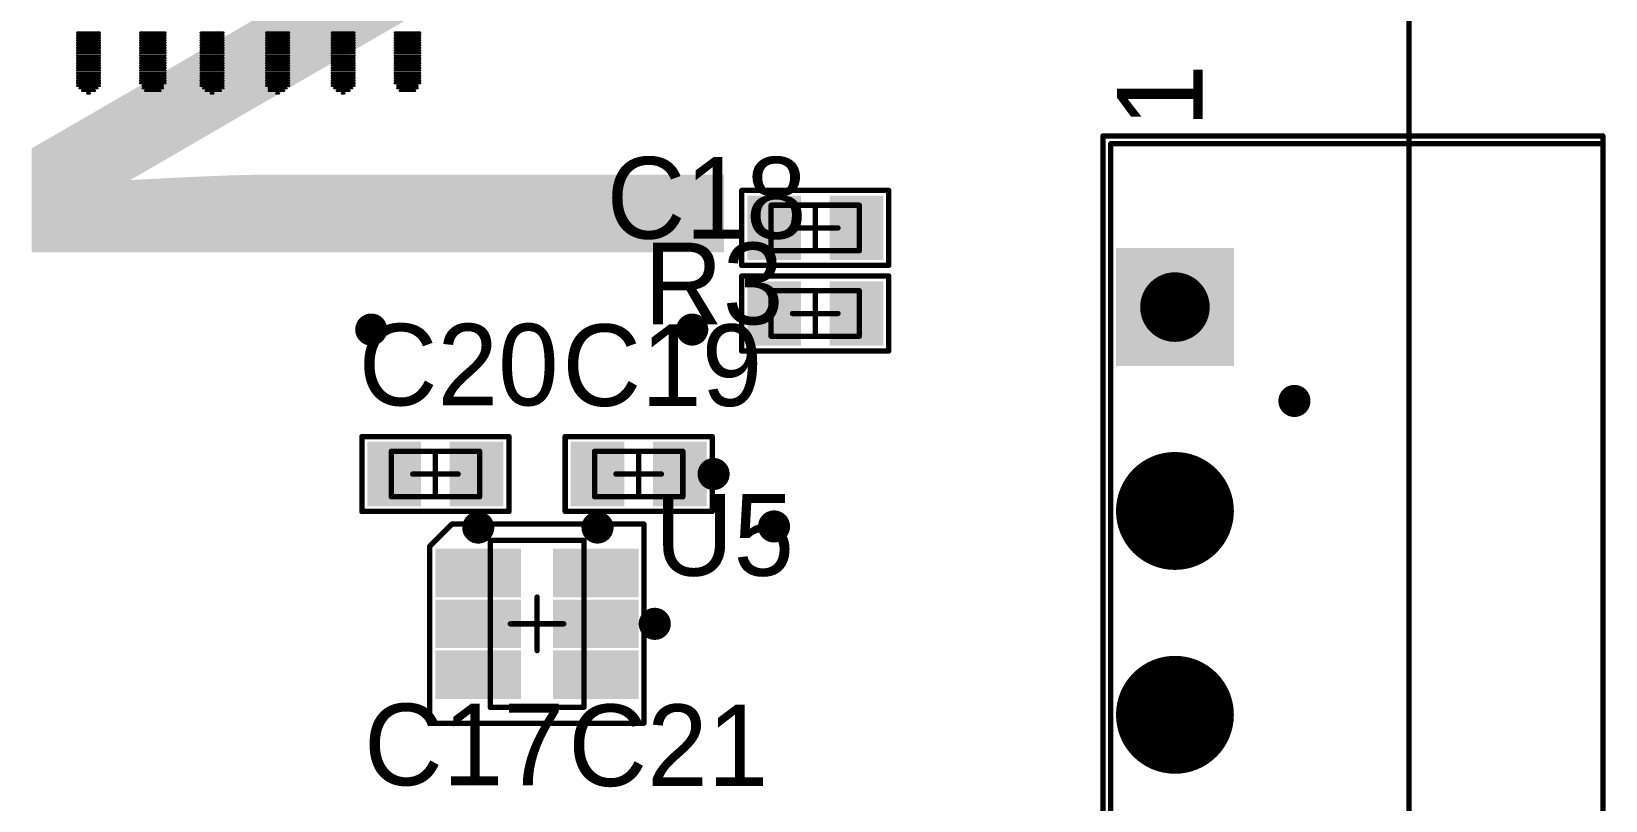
# Model space of a CAD drawing. Header units: millimetres. Extents: x 19 to 153, y 25 to 125.
# Drawn here: x 77.65 to 107.07, y 45.2 to 59.57 of the extents above; entities that cross this region are included whole.
import ezdxf

# ---------------------------------------------------------------- set-up
doc = ezdxf.new("R2010")
doc.units = ezdxf.units.MM
for name, color, linetype in [('BottomSolder', 6, 'Continuous'), ('KeepOutLayer', 6, 'Continuous'), ('Mechanical13', 56, 'Continuous'), ('Mechanical15', 56, 'Continuous'), ('MultiLayer', 9, 'Continuous'), ('PadHoleLayer', 156, 'Continuous'), ('TopOverlay', 2, 'Continuous'), ('TopPaste', 8, 'Continuous'), ('TopSolder', 216, 'Continuous'), ('ViaHoleLayer', 16, 'Continuous')]:
    doc.layers.add(name, color=color, linetype=linetype)

# ---------------------------------------------------------------- blocks, each defined once
blk = doc.blocks.new('SOT_23_6N_19')
at = {"layer": 'Mechanical13', "const_width": 0.1}
for points in [[(-0.875, 1.56), (0.875, 1.56)], [(-0.875, -1.56), (-0.875, 1.56)], [(0.875, -1.56), (0.875, 1.56)], [(-0.875, -1.56), (0.875, -1.56)]]:
    blk.add_lwpolyline(points, dxfattribs=at)
at = {"layer": 'Mechanical13', "const_width": 0.05}
for points in [[(-0.9, 1.56, 1), (-0.85, 1.56, 1)], [(-0.9, 1.56, 1), (-0.85, 1.56, 1)], [(0.85, 1.56, 1), (0.9, 1.56, 1)], [(0.85, 1.56, 1), (0.9, 1.56, 1)], [(-0.9, -1.56, 1), (-0.85, -1.56, 1)], [(-0.9, -1.56, 1), (-0.85, -1.56, 1)], [(0.85, -1.56, 1), (0.9, -1.56, 1)], [(0.85, -1.56, 1), (0.9, -1.56, 1)]]:
    blk.add_lwpolyline(points, format="xyb", close=True, dxfattribs=at)
at = {"layer": 'Mechanical15', "const_width": 0.1}
for points in [[(0, -0.5), (0, 0.5)], [(-0.5, 0), (0.5, 0)]]:
    blk.add_lwpolyline(points, dxfattribs=at)
at = {"layer": 'Mechanical15', "const_width": 0.05}
for points in [[(-0.025, 0.5, 1), (0.025, 0.5, 1)], [(-0.525, 0, 1), (-0.475, 0, 1)], [(0.475, 0, 1), (0.525, 0, 1)], [(-0.025, -0.5, 1), (0.025, -0.5, 1)]]:
    blk.add_lwpolyline(points, format="xyb", close=True, dxfattribs=at)
at = {"layer": 'TopOverlay', "const_width": 0.1}
for points in [[(-2.01, 1.446), (-1.592, 1.864)], [(-1.592, 1.864), (1.998, 1.864)], [(1.998, -1.858), (1.998, 1.864)], [(-2.01, -1.858), (-2.01, 1.446)], [(-2.01, -1.858), (1.998, -1.858)]]:
    blk.add_lwpolyline(points, dxfattribs=at)
at = {"layer": 'TopOverlay', "const_width": 0.05}
for points in [[(-1.617, 1.864, 1), (-1.567, 1.864, 1)], [(-1.617, 1.864, 1), (-1.567, 1.864, 1)], [(1.973, 1.864, 1), (2.023, 1.864, 1)], [(1.973, 1.864, 1), (2.023, 1.864, 1)], [(-2.034, 1.446, 1), (-1.985, 1.446, 1)], [(-2.034, 1.446, 1), (-1.985, 1.446, 1)], [(-2.034, -1.858, 1), (-1.985, -1.858, 1)], [(-2.034, -1.858, 1), (-1.985, -1.858, 1)], [(1.973, -1.858, 1), (2.023, -1.858, 1)], [(1.973, -1.858, 1), (2.023, -1.858, 1)]]:
    blk.add_lwpolyline(points, format="xyb", close=True, dxfattribs=at)
at = {"layer": 'TopPaste'}
for points in [[(-1.8, 0.6), (-0.4, 0.6), (-1.8, 1.3), (-0.4, 1.3)], [(0.4, 0.6), (1.8, 0.6), (0.4, 1.3), (1.8, 1.3)], [(-1.8, -0.35), (-0.4, -0.35), (-1.8, 0.35), (-0.4, 0.35)], [(0.4, -0.35), (1.8, -0.35), (0.4, 0.35), (1.8, 0.35)], [(-1.8, -1.3), (-0.4, -1.3), (-1.8, -0.6), (-0.4, -0.6)], [(0.4, -1.3), (1.8, -1.3), (0.4, -0.6), (1.8, -0.6)]]:
    blk.add_solid(points, dxfattribs=at)
at = {"layer": 'TopSolder'}
for points in [[(-1.902, 0.498), (-0.298, 0.498), (-1.902, 1.402), (-0.298, 1.402)], [(0.298, 0.498), (1.902, 0.498), (0.298, 1.402), (1.902, 1.402)], [(-1.902, -0.452), (-0.298, -0.452), (-1.902, 0.452), (-0.298, 0.452)], [(0.298, -0.452), (1.902, -0.452), (0.298, 0.452), (1.902, 0.452)], [(-1.902, -1.402), (-0.298, -1.402), (-1.902, -0.498), (-0.298, -0.498)], [(0.298, -1.402), (1.902, -1.402), (0.298, -0.498), (1.902, -0.498)]]:
    blk.add_solid(points, dxfattribs=at)
blk = doc.blocks.new('CC0603_36')
at = {"layer": 'Mechanical13', "const_width": 0.1}
for points in [[(0.825, 0.425), (-0.825, 0.425)], [(-0.825, 0.425), (-0.825, -0.425)], [(0.825, 0.425), (0.825, -0.425)], [(0.825, -0.425), (-0.825, -0.425)]]:
    blk.add_lwpolyline(points, dxfattribs=at)
at = {"layer": 'Mechanical13', "const_width": 0.05}
for points in [[(-0.85, 0.425, 1), (-0.8, 0.425, 1)], [(-0.85, 0.425, 1), (-0.8, 0.425, 1)], [(0.8, 0.425, 1), (0.85, 0.425, 1)], [(0.8, 0.425, 1), (0.85, 0.425, 1)], [(-0.85, -0.425, 1), (-0.8, -0.425, 1)], [(-0.85, -0.425, 1), (-0.8, -0.425, 1)], [(0.8, -0.425, 1), (0.85, -0.425, 1)], [(0.8, -0.425, 1), (0.85, -0.425, 1)]]:
    blk.add_lwpolyline(points, format="xyb", close=True, dxfattribs=at)
at = {"layer": 'Mechanical15', "const_width": 0.1}
for points in [[(0, 0.425), (0, -0.425)], [(0.425, 0), (-0.425, 0)]]:
    blk.add_lwpolyline(points, dxfattribs=at)
at = {"layer": 'Mechanical15', "const_width": 0.05}
for points in [[(-0.025, 0.425, 1), (0.025, 0.425, 1)], [(-0.45, 0, 1), (-0.4, 0, 1)], [(0.4, 0, 1), (0.45, 0, 1)], [(-0.025, -0.425, 1), (0.025, -0.425, 1)]]:
    blk.add_lwpolyline(points, format="xyb", close=True, dxfattribs=at)
at = {"layer": 'TopOverlay', "const_width": 0.1}
for points in [[(1.375, 0.7), (-1.375, 0.7)], [(-1.375, 0.7), (-1.375, -0.7)], [(1.375, 0.7), (1.375, -0.7)], [(1.375, -0.7), (-1.375, -0.7)]]:
    blk.add_lwpolyline(points, dxfattribs=at)
at = {"layer": 'TopOverlay', "const_width": 0.05}
for points in [[(-1.4, 0.7, 1), (-1.35, 0.7, 1)], [(-1.4, 0.7, 1), (-1.35, 0.7, 1)], [(1.35, 0.7, 1), (1.4, 0.7, 1)], [(1.35, 0.7, 1), (1.4, 0.7, 1)], [(-1.4, -0.7, 1), (-1.35, -0.7, 1)], [(-1.4, -0.7, 1), (-1.35, -0.7, 1)], [(1.35, -0.7, 1), (1.4, -0.7, 1)], [(1.35, -0.7, 1), (1.4, -0.7, 1)]]:
    blk.add_lwpolyline(points, format="xyb", close=True, dxfattribs=at)
at = {"layer": 'TopPaste'}
for points in [[(-1.17, -0.5), (-0.37, -0.5), (-1.17, 0.5), (-0.37, 0.5)], [(0.37, -0.5), (1.17, -0.5), (0.37, 0.5), (1.17, 0.5)]]:
    blk.add_solid(points, dxfattribs=at)
at = {"layer": 'TopSolder'}
for points in [[(-1.272, -0.602), (-0.268, -0.602), (-1.272, 0.602), (-0.268, 0.602)], [(0.268, -0.602), (1.272, -0.602), (0.268, 0.602), (1.272, 0.602)]]:
    blk.add_solid(points, dxfattribs=at)
blk = doc.blocks.new('CONN_BLOCK5_RCPT_H_3_81_45')
at = {"layer": 'BottomSolder', "const_width": 1.102}
for points in [[(-0.551, 3.81, 1), (0.551, 3.81, 1)], [(-0.551, 0, 1), (0.551, 0, 1)], [(-0.551, -3.81, 1), (0.551, -3.81, 1)], [(-0.551, -7.62, 1), (0.551, -7.62, 1)]]:
    blk.add_lwpolyline(points, format="xyb", close=True, dxfattribs=at)
at = {"layer": 'BottomSolder'}
blk.add_solid([(-1.102, 6.518), (1.102, 6.518), (-1.102, 8.722), (1.102, 8.722)], dxfattribs=at)
at = {"layer": 'Mechanical13', "const_width": 0.1}
for points in [[(-1.2, 10.673), (8, 10.673)], [(-1.2, -10.658), (-1.2, 10.673)], [(8, -10.658), (8, 10.673)], [(-1.2, -10.658), (8, -10.658)]]:
    blk.add_lwpolyline(points, dxfattribs=at)
at = {"layer": 'Mechanical13', "const_width": 0.05}
for points in [[(-1.225, 10.673, 1), (-1.175, 10.673, 1)], [(-1.225, 10.673, 1), (-1.175, 10.673, 1)], [(7.975, 10.673, 1), (8.025, 10.673, 1)], [(7.975, 10.673, 1), (8.025, 10.673, 1)], [(-1.225, -10.658, 1), (-1.175, -10.658, 1)], [(-1.225, -10.658, 1), (-1.175, -10.658, 1)], [(7.975, -10.658, 1), (8.025, -10.658, 1)], [(7.975, -10.658, 1), (8.025, -10.658, 1)]]:
    blk.add_lwpolyline(points, format="xyb", close=True, dxfattribs=at)
at = {"layer": 'MultiLayer', "const_width": 1}
for points in [[(-0.5, 3.81, 1), (0.5, 3.81, 1)], [(-0.5, 0, 1), (0.5, 0, 1)], [(-0.5, -3.81, 1), (0.5, -3.81, 1)], [(-0.5, -7.62, 1), (0.5, -7.62, 1)]]:
    blk.add_lwpolyline(points, format="xyb", close=True, dxfattribs=at)
at = {"layer": 'MultiLayer'}
blk.add_solid([(-1, 6.62), (1, 6.62), (-1, 8.62), (1, 8.62)], dxfattribs=at)
at = {"layer": 'PadHoleLayer', "const_width": 0.65}
for points in [[(-0.325, 7.62, 1), (0.325, 7.62, 1)], [(-0.325, 3.81, 1), (0.325, 3.81, 1)], [(-0.325, 0, 1), (0.325, 0, 1)], [(-0.325, -3.81, 1), (0.325, -3.81, 1)], [(-0.325, -7.62, 1), (0.325, -7.62, 1)]]:
    blk.add_lwpolyline(points, format="xyb", close=True, dxfattribs=at)
at = {"layer": 'TopOverlay', "const_width": 0.1}
for points in [[(-1.345, -10.763), (-1.345, 10.819)], [(-1.345, 10.819), (8, 10.819)], [(8, -10.763), (8, 10.819)], [(-1.345, -10.763), (8, -10.763)]]:
    blk.add_lwpolyline(points, dxfattribs=at)
at = {"layer": 'TopOverlay', "const_width": 0.05}
for points in [[(-1.37, 10.819, 1), (-1.32, 10.819, 1)], [(-1.37, 10.819, 1), (-1.32, 10.819, 1)], [(7.975, 10.819, 1), (8.025, 10.819, 1)], [(7.975, 10.819, 1), (8.025, 10.819, 1)], [(-1.37, -10.763, 1), (-1.32, -10.763, 1)], [(-1.37, -10.763, 1), (-1.32, -10.763, 1)], [(7.975, -10.763, 1), (8.025, -10.763, 1)], [(7.975, -10.763, 1), (8.025, -10.763, 1)]]:
    blk.add_lwpolyline(points, format="xyb", close=True, dxfattribs=at)
at = {"layer": 'TopSolder', "const_width": 1.102}
for points in [[(-0.551, 3.81, 1), (0.551, 3.81, 1)], [(-0.551, 0, 1), (0.551, 0, 1)], [(-0.551, -3.81, 1), (0.551, -3.81, 1)], [(-0.551, -7.62, 1), (0.551, -7.62, 1)]]:
    blk.add_lwpolyline(points, format="xyb", close=True, dxfattribs=at)
at = {"layer": 'TopSolder'}
blk.add_solid([(-1.102, 6.518), (1.102, 6.518), (-1.102, 8.722), (1.102, 8.722)], dxfattribs=at)
at = {"layer": 'TopOverlay'}
for s, p in [('1', (0.52, 10.974)), ('5', (0.571, -11.497))]:
    blk.add_text(s, height=1.6, rotation=90, dxfattribs=at).set_placement(p)
blk = doc.blocks.new('CC0603_73')
at = {"layer": 'Mechanical13', "const_width": 0.1}
for points in [[(-0.825, 0.425), (0.825, 0.425)], [(-0.825, -0.425), (-0.825, 0.425)], [(0.825, -0.425), (0.825, 0.425)], [(-0.825, -0.425), (0.825, -0.425)]]:
    blk.add_lwpolyline(points, dxfattribs=at)
at = {"layer": 'Mechanical13', "const_width": 0.05}
for points in [[(-0.85, 0.425, 1), (-0.8, 0.425, 1)], [(-0.85, 0.425, 1), (-0.8, 0.425, 1)], [(0.8, 0.425, 1), (0.85, 0.425, 1)], [(0.8, 0.425, 1), (0.85, 0.425, 1)], [(-0.85, -0.425, 1), (-0.8, -0.425, 1)], [(-0.85, -0.425, 1), (-0.8, -0.425, 1)], [(0.8, -0.425, 1), (0.85, -0.425, 1)], [(0.8, -0.425, 1), (0.85, -0.425, 1)]]:
    blk.add_lwpolyline(points, format="xyb", close=True, dxfattribs=at)
at = {"layer": 'Mechanical15', "const_width": 0.1}
for points in [[(0, -0.425), (0, 0.425)], [(-0.425, 0), (0.425, 0)]]:
    blk.add_lwpolyline(points, dxfattribs=at)
at = {"layer": 'Mechanical15', "const_width": 0.05}
for points in [[(-0.025, 0.425, 1), (0.025, 0.425, 1)], [(-0.45, 0, 1), (-0.4, 0, 1)], [(0.4, 0, 1), (0.45, 0, 1)], [(-0.025, -0.425, 1), (0.025, -0.425, 1)]]:
    blk.add_lwpolyline(points, format="xyb", close=True, dxfattribs=at)
at = {"layer": 'TopOverlay', "const_width": 0.1}
for points in [[(-1.375, 0.7), (1.375, 0.7)], [(-1.375, -0.7), (-1.375, 0.7)], [(1.375, -0.7), (1.375, 0.7)], [(-1.375, -0.7), (1.375, -0.7)]]:
    blk.add_lwpolyline(points, dxfattribs=at)
at = {"layer": 'TopOverlay', "const_width": 0.05}
for points in [[(-1.4, 0.7, 1), (-1.35, 0.7, 1)], [(-1.4, 0.7, 1), (-1.35, 0.7, 1)], [(1.35, 0.7, 1), (1.4, 0.7, 1)], [(1.35, 0.7, 1), (1.4, 0.7, 1)], [(-1.4, -0.7, 1), (-1.35, -0.7, 1)], [(-1.4, -0.7, 1), (-1.35, -0.7, 1)], [(1.35, -0.7, 1), (1.4, -0.7, 1)], [(1.35, -0.7, 1), (1.4, -0.7, 1)]]:
    blk.add_lwpolyline(points, format="xyb", close=True, dxfattribs=at)
at = {"layer": 'TopPaste'}
for points in [[(-1.17, -0.5), (-0.37, -0.5), (-1.17, 0.5), (-0.37, 0.5)], [(0.37, -0.5), (1.17, -0.5), (0.37, 0.5), (1.17, 0.5)]]:
    blk.add_solid(points, dxfattribs=at)
at = {"layer": 'TopSolder'}
for points in [[(-1.272, -0.602), (-0.268, -0.602), (-1.272, 0.602), (-0.268, 0.602)], [(0.268, -0.602), (1.272, -0.602), (0.268, 0.602), (1.272, 0.602)]]:
    blk.add_solid(points, dxfattribs=at)
blk = doc.blocks.new('CC0603_74')
at = {"layer": 'Mechanical13', "const_width": 0.1}
for points in [[(0.825, 0.425), (-0.825, 0.425)], [(-0.825, 0.425), (-0.825, -0.425)], [(0.825, 0.425), (0.825, -0.425)], [(0.825, -0.425), (-0.825, -0.425)]]:
    blk.add_lwpolyline(points, dxfattribs=at)
at = {"layer": 'Mechanical13', "const_width": 0.05}
for points in [[(-0.85, 0.425, 1), (-0.8, 0.425, 1)], [(-0.85, 0.425, 1), (-0.8, 0.425, 1)], [(0.8, 0.425, 1), (0.85, 0.425, 1)], [(0.8, 0.425, 1), (0.85, 0.425, 1)], [(-0.85, -0.425, 1), (-0.8, -0.425, 1)], [(-0.85, -0.425, 1), (-0.8, -0.425, 1)], [(0.8, -0.425, 1), (0.85, -0.425, 1)], [(0.8, -0.425, 1), (0.85, -0.425, 1)]]:
    blk.add_lwpolyline(points, format="xyb", close=True, dxfattribs=at)
at = {"layer": 'Mechanical15', "const_width": 0.1}
for points in [[(0, 0.425), (0, -0.425)], [(0.425, 0), (-0.425, 0)]]:
    blk.add_lwpolyline(points, dxfattribs=at)
at = {"layer": 'Mechanical15', "const_width": 0.05}
for points in [[(-0.025, 0.425, 1), (0.025, 0.425, 1)], [(-0.45, 0, 1), (-0.4, 0, 1)], [(0.4, 0, 1), (0.45, 0, 1)], [(-0.025, -0.425, 1), (0.025, -0.425, 1)]]:
    blk.add_lwpolyline(points, format="xyb", close=True, dxfattribs=at)
at = {"layer": 'TopOverlay', "const_width": 0.1}
for points in [[(1.375, 0.7), (-1.375, 0.7)], [(-1.375, 0.7), (-1.375, -0.7)], [(1.375, 0.7), (1.375, -0.7)], [(1.375, -0.7), (-1.375, -0.7)]]:
    blk.add_lwpolyline(points, dxfattribs=at)
at = {"layer": 'TopOverlay', "const_width": 0.05}
for points in [[(-1.4, 0.7, 1), (-1.35, 0.7, 1)], [(-1.4, 0.7, 1), (-1.35, 0.7, 1)], [(1.35, 0.7, 1), (1.4, 0.7, 1)], [(1.35, 0.7, 1), (1.4, 0.7, 1)], [(-1.4, -0.7, 1), (-1.35, -0.7, 1)], [(-1.4, -0.7, 1), (-1.35, -0.7, 1)], [(1.35, -0.7, 1), (1.4, -0.7, 1)], [(1.35, -0.7, 1), (1.4, -0.7, 1)]]:
    blk.add_lwpolyline(points, format="xyb", close=True, dxfattribs=at)
at = {"layer": 'TopPaste'}
for points in [[(-1.17, -0.5), (-0.37, -0.5), (-1.17, 0.5), (-0.37, 0.5)], [(0.37, -0.5), (1.17, -0.5), (0.37, 0.5), (1.17, 0.5)]]:
    blk.add_solid(points, dxfattribs=at)
at = {"layer": 'TopSolder'}
for points in [[(-1.272, -0.602), (-0.268, -0.602), (-1.272, 0.602), (-0.268, 0.602)], [(0.268, -0.602), (1.272, -0.602), (0.268, 0.602), (1.272, 0.602)]]:
    blk.add_solid(points, dxfattribs=at)
blk = doc.blocks.new('CC0603_75')
at = {"layer": 'Mechanical13', "const_width": 0.1}
for points in [[(-0.825, 0.425), (0.825, 0.425)], [(-0.825, -0.425), (-0.825, 0.425)], [(0.825, -0.425), (0.825, 0.425)], [(-0.825, -0.425), (0.825, -0.425)]]:
    blk.add_lwpolyline(points, dxfattribs=at)
at = {"layer": 'Mechanical13', "const_width": 0.05}
for points in [[(-0.85, 0.425, 1), (-0.8, 0.425, 1)], [(-0.85, 0.425, 1), (-0.8, 0.425, 1)], [(0.8, 0.425, 1), (0.85, 0.425, 1)], [(0.8, 0.425, 1), (0.85, 0.425, 1)], [(-0.85, -0.425, 1), (-0.8, -0.425, 1)], [(-0.85, -0.425, 1), (-0.8, -0.425, 1)], [(0.8, -0.425, 1), (0.85, -0.425, 1)], [(0.8, -0.425, 1), (0.85, -0.425, 1)]]:
    blk.add_lwpolyline(points, format="xyb", close=True, dxfattribs=at)
at = {"layer": 'Mechanical15', "const_width": 0.1}
for points in [[(0, -0.425), (0, 0.425)], [(-0.425, 0), (0.425, 0)]]:
    blk.add_lwpolyline(points, dxfattribs=at)
at = {"layer": 'Mechanical15', "const_width": 0.05}
for points in [[(-0.025, 0.425, 1), (0.025, 0.425, 1)], [(-0.45, 0, 1), (-0.4, 0, 1)], [(0.4, 0, 1), (0.45, 0, 1)], [(-0.025, -0.425, 1), (0.025, -0.425, 1)]]:
    blk.add_lwpolyline(points, format="xyb", close=True, dxfattribs=at)
at = {"layer": 'TopOverlay', "const_width": 0.1}
for points in [[(-1.375, 0.7), (1.375, 0.7)], [(-1.375, -0.7), (-1.375, 0.7)], [(1.375, -0.7), (1.375, 0.7)], [(-1.375, -0.7), (1.375, -0.7)]]:
    blk.add_lwpolyline(points, dxfattribs=at)
at = {"layer": 'TopOverlay', "const_width": 0.05}
for points in [[(-1.4, 0.7, 1), (-1.35, 0.7, 1)], [(-1.4, 0.7, 1), (-1.35, 0.7, 1)], [(1.35, 0.7, 1), (1.4, 0.7, 1)], [(1.35, 0.7, 1), (1.4, 0.7, 1)], [(-1.4, -0.7, 1), (-1.35, -0.7, 1)], [(-1.4, -0.7, 1), (-1.35, -0.7, 1)], [(1.35, -0.7, 1), (1.4, -0.7, 1)], [(1.35, -0.7, 1), (1.4, -0.7, 1)]]:
    blk.add_lwpolyline(points, format="xyb", close=True, dxfattribs=at)
at = {"layer": 'TopPaste'}
for points in [[(-1.17, -0.5), (-0.37, -0.5), (-1.17, 0.5), (-0.37, 0.5)], [(0.37, -0.5), (1.17, -0.5), (0.37, 0.5), (1.17, 0.5)]]:
    blk.add_solid(points, dxfattribs=at)
at = {"layer": 'TopSolder'}
for points in [[(-1.272, -0.602), (-0.268, -0.602), (-1.272, 0.602), (-0.268, 0.602)], [(0.268, -0.602), (1.272, -0.602), (0.268, 0.602), (1.272, 0.602)]]:
    blk.add_solid(points, dxfattribs=at)

msp = doc.modelspace()

# ---------------------------------------------------------------- linework, layer by layer
at = {"layer": 'KeepOutLayer', "const_width": 0.1}
msp.add_lwpolyline([(103.4, 25.4), (103.4, 125.4)], dxfattribs=at)
at = {"layer": 'MultiLayer', "const_width": 0.3}
for points in [[(83.85, 54, 1), (84.15, 54, 1)], [(89.85, 54, 1), (90.15, 54, 1)], [(101.109, 52.666, 1), (101.409, 52.666, 1)], [(90.25, 51.3, 1), (90.55, 51.3, 1)], [(91.38, 50.32, 1), (91.68, 50.32, 1)], [(85.85, 50.3, 1), (86.15, 50.3, 1)], [(88.08, 50.3, 1), (88.38, 50.3, 1)], [(89.15, 48.5, 1), (89.45, 48.5, 1)]]:
    msp.add_lwpolyline(points, format="xyb", close=True, dxfattribs=at)
at = {"layer": 'TopOverlay', "const_width": 0.0471}
for points in [[(78.502, 59.548), (78.926, 59.548)], [(78.502, 59.5), (78.926, 59.5)], [(78.502, 59.453), (78.926, 59.453)], [(79.68, 59.548), (80.152, 59.548)], [(79.68, 59.5), (80.152, 59.5)], [(79.68, 59.453), (80.152, 59.453)], [(80.812, 59.548), (81.236, 59.548)], [(80.812, 59.5), (81.236, 59.5)], [(80.812, 59.453), (81.236, 59.453)], [(82.037, 59.548), (82.461, 59.548)], [(82.037, 59.5), (82.461, 59.5)], [(82.037, 59.453), (82.461, 59.453)], [(83.262, 59.548), (83.686, 59.548)], [(83.262, 59.5), (83.686, 59.5)], [(83.262, 59.453), (83.686, 59.453)], [(84.441, 59.548), (84.912, 59.548)], [(84.441, 59.5), (84.912, 59.5)], [(84.441, 59.453), (84.912, 59.453)], [(78.502, 59.406), (78.926, 59.406)], [(78.502, 59.359), (78.926, 59.359)], [(78.502, 59.312), (78.926, 59.312)], [(78.502, 59.265), (78.926, 59.265)], [(78.502, 59.218), (78.926, 59.218)], [(78.502, 59.171), (78.926, 59.171)], [(79.68, 59.406), (80.152, 59.406)], [(79.68, 59.359), (80.152, 59.359)], [(79.68, 59.312), (80.152, 59.312)], [(79.68, 59.265), (80.152, 59.265)], [(79.68, 59.218), (80.152, 59.218)], [(79.68, 59.171), (80.152, 59.171)], [(80.812, 59.406), (81.236, 59.406)], [(80.812, 59.359), (81.236, 59.359)], [(80.812, 59.312), (81.236, 59.312)], [(80.812, 59.265), (81.236, 59.265)], [(80.812, 59.218), (81.236, 59.218)], [(80.812, 59.171), (81.236, 59.171)], [(82.037, 59.406), (82.461, 59.406)], [(82.037, 59.359), (82.461, 59.359)], [(82.037, 59.312), (82.461, 59.312)], [(82.037, 59.265), (82.461, 59.265)], [(82.037, 59.218), (82.461, 59.218)], [(82.037, 59.171), (82.461, 59.171)], [(83.262, 59.406), (83.686, 59.406)], [(83.262, 59.359), (83.686, 59.359)], [(83.262, 59.312), (83.686, 59.312)], [(83.262, 59.265), (83.686, 59.265)], [(83.262, 59.218), (83.686, 59.218)], [(83.262, 59.171), (83.686, 59.171)], [(84.441, 59.406), (84.912, 59.406)], [(84.441, 59.359), (84.912, 59.359)], [(84.441, 59.312), (84.912, 59.312)], [(84.441, 59.265), (84.912, 59.265)], [(84.441, 59.218), (84.912, 59.218)], [(84.441, 59.171), (84.912, 59.171)], [(78.502, 59.123), (78.926, 59.123)], [(78.502, 59.076), (78.926, 59.076)], [(78.502, 59.029), (78.926, 59.029)], [(78.502, 58.982), (78.926, 58.982)], [(78.502, 58.935), (78.926, 58.935)], [(78.502, 58.888), (78.926, 58.888)], [(78.502, 58.841), (78.926, 58.841)], [(79.68, 59.123), (80.152, 59.123)], [(79.68, 59.076), (80.152, 59.076)], [(79.68, 59.029), (80.152, 59.029)], [(79.68, 58.982), (80.152, 58.982)], [(79.68, 58.935), (80.152, 58.935)], [(79.68, 58.888), (80.152, 58.888)], [(79.68, 58.841), (80.152, 58.841)], [(80.812, 59.123), (81.236, 59.123)], [(80.812, 59.076), (81.236, 59.076)], [(80.812, 59.029), (81.236, 59.029)], [(80.812, 58.982), (81.236, 58.982)], [(80.812, 58.935), (81.236, 58.935)], [(80.812, 58.888), (81.236, 58.888)], [(80.812, 58.841), (81.236, 58.841)], [(82.037, 59.123), (82.461, 59.123)], [(82.037, 59.076), (82.461, 59.076)], [(82.037, 59.029), (82.461, 59.029)], [(82.037, 58.982), (82.461, 58.982)], [(82.037, 58.935), (82.461, 58.935)], [(82.037, 58.888), (82.461, 58.888)], [(82.037, 58.841), (82.461, 58.841)], [(83.262, 59.123), (83.686, 59.123)], [(83.262, 59.076), (83.686, 59.076)], [(83.262, 59.029), (83.686, 59.029)], [(83.262, 58.982), (83.686, 58.982)], [(83.262, 58.935), (83.686, 58.935)], [(83.262, 58.888), (83.686, 58.888)], [(83.262, 58.841), (83.686, 58.841)], [(84.441, 59.123), (84.912, 59.123)], [(84.441, 59.076), (84.912, 59.076)], [(84.441, 59.029), (84.912, 59.029)], [(84.441, 58.982), (84.912, 58.982)], [(84.441, 58.935), (84.912, 58.935)], [(84.441, 58.888), (84.912, 58.888)], [(84.441, 58.841), (84.912, 58.841)], [(78.502, 58.793), (78.926, 58.793)], [(78.502, 58.746), (78.926, 58.746)], [(78.502, 58.699), (78.926, 58.699)], [(78.502, 58.652), (78.926, 58.652)], [(78.502, 58.605), (78.926, 58.605)], [(78.502, 58.558), (78.926, 58.558)], [(79.68, 58.793), (80.152, 58.793)], [(79.68, 58.746), (80.152, 58.746)], [(79.68, 58.699), (80.152, 58.699)], [(79.68, 58.652), (80.152, 58.652)], [(79.68, 58.605), (80.152, 58.605)], [(79.728, 58.558), (80.105, 58.558)], [(80.812, 58.793), (81.236, 58.793)], [(80.812, 58.746), (81.236, 58.746)], [(80.812, 58.699), (81.236, 58.699)], [(80.812, 58.652), (81.236, 58.652)], [(80.812, 58.605), (81.236, 58.605)], [(80.812, 58.558), (81.236, 58.558)], [(82.037, 58.793), (82.461, 58.793)], [(82.037, 58.746), (82.461, 58.746)], [(82.037, 58.699), (82.461, 58.699)], [(82.037, 58.652), (82.461, 58.652)], [(82.037, 58.605), (82.461, 58.605)], [(82.037, 58.558), (82.461, 58.558)], [(83.262, 58.793), (83.686, 58.793)], [(83.262, 58.746), (83.686, 58.746)], [(83.262, 58.699), (83.686, 58.699)], [(83.262, 58.652), (83.686, 58.652)], [(83.262, 58.605), (83.686, 58.605)], [(83.262, 58.558), (83.686, 58.558)], [(84.441, 58.793), (84.912, 58.793)], [(84.441, 58.746), (84.912, 58.746)], [(84.441, 58.699), (84.912, 58.699)], [(84.441, 58.652), (84.912, 58.652)], [(84.441, 58.605), (84.912, 58.605)], [(84.488, 58.558), (84.865, 58.558)], [(78.549, 58.511), (78.879, 58.511)], [(78.596, 58.464), (78.832, 58.464)], [(78.691, 58.416), (78.738, 58.416)], [(79.728, 58.511), (80.105, 58.511)], [(79.775, 58.464), (80.057, 58.464)], [(80.859, 58.511), (81.236, 58.511)], [(80.906, 58.464), (81.189, 58.464)], [(81, 58.416), (81.047, 58.416)], [(82.084, 58.511), (82.414, 58.511)], [(82.084, 58.464), (82.367, 58.464)], [(82.225, 58.416), (82.273, 58.416)], [(83.309, 58.511), (83.639, 58.511)], [(83.357, 58.464), (83.592, 58.464)], [(83.451, 58.416), (83.498, 58.416)], [(84.488, 58.511), (84.865, 58.511)], [(84.535, 58.464), (84.818, 58.464)]]:
    msp.add_lwpolyline(points, dxfattribs=at)
at = {"layer": 'TopOverlay', "const_width": 0.0236}
for points in [[(78.49, 59.548, 1), (78.514, 59.548, 1)], [(78.49, 59.5, 1), (78.514, 59.5, 1)], [(78.49, 59.453, 1), (78.514, 59.453, 1)], [(78.915, 59.548, 1), (78.938, 59.548, 1)], [(78.915, 59.5, 1), (78.938, 59.5, 1)], [(78.915, 59.453, 1), (78.938, 59.453, 1)], [(79.669, 59.548, 1), (79.692, 59.548, 1)], [(79.669, 59.5, 1), (79.692, 59.5, 1)], [(79.669, 59.453, 1), (79.692, 59.453, 1)], [(80.14, 59.548, 1), (80.163, 59.548, 1)], [(80.14, 59.5, 1), (80.163, 59.5, 1)], [(80.14, 59.453, 1), (80.163, 59.453, 1)], [(80.8, 59.548, 1), (80.823, 59.548, 1)], [(80.8, 59.5, 1), (80.823, 59.5, 1)], [(80.8, 59.453, 1), (80.823, 59.453, 1)], [(81.224, 59.548, 1), (81.247, 59.548, 1)], [(81.224, 59.5, 1), (81.247, 59.5, 1)], [(81.224, 59.453, 1), (81.247, 59.453, 1)], [(82.025, 59.548, 1), (82.049, 59.548, 1)], [(82.025, 59.5, 1), (82.049, 59.5, 1)], [(82.025, 59.453, 1), (82.049, 59.453, 1)], [(82.449, 59.548, 1), (82.473, 59.548, 1)], [(82.449, 59.5, 1), (82.473, 59.5, 1)], [(82.449, 59.453, 1), (82.473, 59.453, 1)], [(83.251, 59.548, 1), (83.274, 59.548, 1)], [(83.251, 59.5, 1), (83.274, 59.5, 1)], [(83.251, 59.453, 1), (83.274, 59.453, 1)], [(83.675, 59.548, 1), (83.698, 59.548, 1)], [(83.675, 59.5, 1), (83.698, 59.5, 1)], [(83.675, 59.453, 1), (83.698, 59.453, 1)], [(84.429, 59.548, 1), (84.452, 59.548, 1)], [(84.429, 59.5, 1), (84.452, 59.5, 1)], [(84.429, 59.453, 1), (84.452, 59.453, 1)], [(84.9, 59.548, 1), (84.924, 59.548, 1)], [(84.9, 59.5, 1), (84.924, 59.5, 1)], [(84.9, 59.453, 1), (84.924, 59.453, 1)], [(78.49, 59.406, 1), (78.514, 59.406, 1)], [(78.49, 59.359, 1), (78.514, 59.359, 1)], [(78.49, 59.312, 1), (78.514, 59.312, 1)], [(78.49, 59.265, 1), (78.514, 59.265, 1)], [(78.49, 59.218, 1), (78.514, 59.218, 1)], [(78.49, 59.171, 1), (78.514, 59.171, 1)], [(78.915, 59.406, 1), (78.938, 59.406, 1)], [(78.915, 59.359, 1), (78.938, 59.359, 1)], [(78.915, 59.312, 1), (78.938, 59.312, 1)], [(78.915, 59.265, 1), (78.938, 59.265, 1)], [(78.915, 59.218, 1), (78.938, 59.218, 1)], [(78.915, 59.171, 1), (78.938, 59.171, 1)], [(79.669, 59.406, 1), (79.692, 59.406, 1)], [(79.669, 59.359, 1), (79.692, 59.359, 1)], [(79.669, 59.312, 1), (79.692, 59.312, 1)], [(79.669, 59.265, 1), (79.692, 59.265, 1)], [(79.669, 59.218, 1), (79.692, 59.218, 1)], [(79.669, 59.171, 1), (79.692, 59.171, 1)], [(80.14, 59.406, 1), (80.163, 59.406, 1)], [(80.14, 59.359, 1), (80.163, 59.359, 1)], [(80.14, 59.312, 1), (80.163, 59.312, 1)], [(80.14, 59.265, 1), (80.163, 59.265, 1)], [(80.14, 59.218, 1), (80.163, 59.218, 1)], [(80.14, 59.171, 1), (80.163, 59.171, 1)], [(80.8, 59.406, 1), (80.823, 59.406, 1)], [(80.8, 59.359, 1), (80.823, 59.359, 1)], [(80.8, 59.312, 1), (80.823, 59.312, 1)], [(80.8, 59.265, 1), (80.823, 59.265, 1)], [(80.8, 59.218, 1), (80.823, 59.218, 1)], [(80.8, 59.171, 1), (80.823, 59.171, 1)], [(81.224, 59.406, 1), (81.247, 59.406, 1)], [(81.224, 59.359, 1), (81.247, 59.359, 1)], [(81.224, 59.312, 1), (81.247, 59.312, 1)], [(81.224, 59.265, 1), (81.247, 59.265, 1)], [(81.224, 59.218, 1), (81.247, 59.218, 1)], [(81.224, 59.171, 1), (81.247, 59.171, 1)], [(82.025, 59.406, 1), (82.049, 59.406, 1)], [(82.025, 59.359, 1), (82.049, 59.359, 1)], [(82.025, 59.312, 1), (82.049, 59.312, 1)], [(82.025, 59.265, 1), (82.049, 59.265, 1)], [(82.025, 59.218, 1), (82.049, 59.218, 1)], [(82.025, 59.171, 1), (82.049, 59.171, 1)], [(82.449, 59.406, 1), (82.473, 59.406, 1)], [(82.449, 59.359, 1), (82.473, 59.359, 1)], [(82.449, 59.312, 1), (82.473, 59.312, 1)], [(82.449, 59.265, 1), (82.473, 59.265, 1)], [(82.449, 59.218, 1), (82.473, 59.218, 1)], [(82.449, 59.171, 1), (82.473, 59.171, 1)], [(83.251, 59.406, 1), (83.274, 59.406, 1)], [(83.251, 59.359, 1), (83.274, 59.359, 1)], [(83.251, 59.312, 1), (83.274, 59.312, 1)], [(83.251, 59.265, 1), (83.274, 59.265, 1)], [(83.251, 59.218, 1), (83.274, 59.218, 1)], [(83.251, 59.171, 1), (83.274, 59.171, 1)], [(83.675, 59.406, 1), (83.698, 59.406, 1)], [(83.675, 59.359, 1), (83.698, 59.359, 1)], [(83.675, 59.312, 1), (83.698, 59.312, 1)], [(83.675, 59.265, 1), (83.698, 59.265, 1)], [(83.675, 59.218, 1), (83.698, 59.218, 1)], [(83.675, 59.171, 1), (83.698, 59.171, 1)], [(84.429, 59.406, 1), (84.452, 59.406, 1)], [(84.429, 59.359, 1), (84.452, 59.359, 1)], [(84.429, 59.312, 1), (84.452, 59.312, 1)], [(84.429, 59.265, 1), (84.452, 59.265, 1)], [(84.429, 59.218, 1), (84.452, 59.218, 1)], [(84.429, 59.171, 1), (84.452, 59.171, 1)], [(84.9, 59.406, 1), (84.924, 59.406, 1)], [(84.9, 59.359, 1), (84.924, 59.359, 1)], [(84.9, 59.312, 1), (84.924, 59.312, 1)], [(84.9, 59.265, 1), (84.924, 59.265, 1)], [(84.9, 59.218, 1), (84.924, 59.218, 1)], [(84.9, 59.171, 1), (84.924, 59.171, 1)], [(78.49, 59.123, 1), (78.514, 59.123, 1)], [(78.49, 59.076, 1), (78.514, 59.076, 1)], [(78.49, 59.029, 1), (78.514, 59.029, 1)], [(78.49, 58.982, 1), (78.514, 58.982, 1)], [(78.49, 58.935, 1), (78.514, 58.935, 1)], [(78.49, 58.888, 1), (78.514, 58.888, 1)], [(78.49, 58.841, 1), (78.514, 58.841, 1)], [(78.915, 59.123, 1), (78.938, 59.123, 1)], [(78.915, 59.076, 1), (78.938, 59.076, 1)], [(78.915, 59.029, 1), (78.938, 59.029, 1)], [(78.915, 58.982, 1), (78.938, 58.982, 1)], [(78.915, 58.935, 1), (78.938, 58.935, 1)], [(78.915, 58.888, 1), (78.938, 58.888, 1)], [(78.915, 58.841, 1), (78.938, 58.841, 1)], [(79.669, 59.123, 1), (79.692, 59.123, 1)], [(79.669, 59.076, 1), (79.692, 59.076, 1)], [(79.669, 59.029, 1), (79.692, 59.029, 1)], [(79.669, 58.982, 1), (79.692, 58.982, 1)], [(79.669, 58.935, 1), (79.692, 58.935, 1)], [(79.669, 58.888, 1), (79.692, 58.888, 1)], [(79.669, 58.841, 1), (79.692, 58.841, 1)], [(80.14, 59.123, 1), (80.163, 59.123, 1)], [(80.14, 59.076, 1), (80.163, 59.076, 1)], [(80.14, 59.029, 1), (80.163, 59.029, 1)], [(80.14, 58.982, 1), (80.163, 58.982, 1)], [(80.14, 58.935, 1), (80.163, 58.935, 1)], [(80.14, 58.888, 1), (80.163, 58.888, 1)], [(80.14, 58.841, 1), (80.163, 58.841, 1)], [(80.8, 59.123, 1), (80.823, 59.123, 1)], [(80.8, 59.076, 1), (80.823, 59.076, 1)], [(80.8, 59.029, 1), (80.823, 59.029, 1)], [(80.8, 58.982, 1), (80.823, 58.982, 1)], [(80.8, 58.935, 1), (80.823, 58.935, 1)], [(80.8, 58.888, 1), (80.823, 58.888, 1)], [(80.8, 58.841, 1), (80.823, 58.841, 1)], [(81.224, 59.123, 1), (81.247, 59.123, 1)], [(81.224, 59.076, 1), (81.247, 59.076, 1)], [(81.224, 59.029, 1), (81.247, 59.029, 1)], [(81.224, 58.982, 1), (81.247, 58.982, 1)], [(81.224, 58.935, 1), (81.247, 58.935, 1)], [(81.224, 58.888, 1), (81.247, 58.888, 1)], [(81.224, 58.841, 1), (81.247, 58.841, 1)], [(82.025, 59.123, 1), (82.049, 59.123, 1)], [(82.025, 59.076, 1), (82.049, 59.076, 1)], [(82.025, 59.029, 1), (82.049, 59.029, 1)], [(82.025, 58.982, 1), (82.049, 58.982, 1)], [(82.025, 58.935, 1), (82.049, 58.935, 1)], [(82.025, 58.888, 1), (82.049, 58.888, 1)], [(82.025, 58.841, 1), (82.049, 58.841, 1)], [(82.449, 59.123, 1), (82.473, 59.123, 1)], [(82.449, 59.076, 1), (82.473, 59.076, 1)], [(82.449, 59.029, 1), (82.473, 59.029, 1)], [(82.449, 58.982, 1), (82.473, 58.982, 1)], [(82.449, 58.935, 1), (82.473, 58.935, 1)], [(82.449, 58.888, 1), (82.473, 58.888, 1)], [(82.449, 58.841, 1), (82.473, 58.841, 1)], [(83.251, 59.123, 1), (83.274, 59.123, 1)], [(83.251, 59.076, 1), (83.274, 59.076, 1)], [(83.251, 59.029, 1), (83.274, 59.029, 1)], [(83.251, 58.982, 1), (83.274, 58.982, 1)], [(83.251, 58.935, 1), (83.274, 58.935, 1)], [(83.251, 58.888, 1), (83.274, 58.888, 1)], [(83.251, 58.841, 1), (83.274, 58.841, 1)], [(83.675, 59.123, 1), (83.698, 59.123, 1)], [(83.675, 59.076, 1), (83.698, 59.076, 1)], [(83.675, 59.029, 1), (83.698, 59.029, 1)], [(83.675, 58.982, 1), (83.698, 58.982, 1)], [(83.675, 58.935, 1), (83.698, 58.935, 1)], [(83.675, 58.888, 1), (83.698, 58.888, 1)], [(83.675, 58.841, 1), (83.698, 58.841, 1)], [(84.429, 59.123, 1), (84.452, 59.123, 1)], [(84.429, 59.076, 1), (84.452, 59.076, 1)], [(84.429, 59.029, 1), (84.452, 59.029, 1)], [(84.429, 58.982, 1), (84.452, 58.982, 1)], [(84.429, 58.935, 1), (84.452, 58.935, 1)], [(84.429, 58.888, 1), (84.452, 58.888, 1)], [(84.429, 58.841, 1), (84.452, 58.841, 1)], [(84.9, 59.123, 1), (84.924, 59.123, 1)], [(84.9, 59.076, 1), (84.924, 59.076, 1)], [(84.9, 59.029, 1), (84.924, 59.029, 1)], [(84.9, 58.982, 1), (84.924, 58.982, 1)], [(84.9, 58.935, 1), (84.924, 58.935, 1)], [(84.9, 58.888, 1), (84.924, 58.888, 1)], [(84.9, 58.841, 1), (84.924, 58.841, 1)], [(78.49, 58.793, 1), (78.514, 58.793, 1)], [(78.49, 58.746, 1), (78.514, 58.746, 1)], [(78.49, 58.699, 1), (78.514, 58.699, 1)], [(78.49, 58.652, 1), (78.514, 58.652, 1)], [(78.49, 58.605, 1), (78.514, 58.605, 1)], [(78.49, 58.558, 1), (78.514, 58.558, 1)], [(78.915, 58.793, 1), (78.938, 58.793, 1)], [(78.915, 58.746, 1), (78.938, 58.746, 1)], [(78.915, 58.699, 1), (78.938, 58.699, 1)], [(78.915, 58.652, 1), (78.938, 58.652, 1)], [(78.915, 58.605, 1), (78.938, 58.605, 1)], [(78.915, 58.558, 1), (78.938, 58.558, 1)], [(79.669, 58.793, 1), (79.692, 58.793, 1)], [(79.669, 58.746, 1), (79.692, 58.746, 1)], [(79.669, 58.699, 1), (79.692, 58.699, 1)], [(79.669, 58.652, 1), (79.692, 58.652, 1)], [(79.669, 58.605, 1), (79.692, 58.605, 1)], [(79.716, 58.558, 1), (79.739, 58.558, 1)], [(80.093, 58.558, 1), (80.116, 58.558, 1)], [(80.14, 58.793, 1), (80.163, 58.793, 1)], [(80.14, 58.746, 1), (80.163, 58.746, 1)], [(80.14, 58.699, 1), (80.163, 58.699, 1)], [(80.14, 58.652, 1), (80.163, 58.652, 1)], [(80.14, 58.605, 1), (80.163, 58.605, 1)], [(80.8, 58.793, 1), (80.823, 58.793, 1)], [(80.8, 58.746, 1), (80.823, 58.746, 1)], [(80.8, 58.699, 1), (80.823, 58.699, 1)], [(80.8, 58.652, 1), (80.823, 58.652, 1)], [(80.8, 58.605, 1), (80.823, 58.605, 1)], [(80.8, 58.558, 1), (80.823, 58.558, 1)], [(81.224, 58.793, 1), (81.247, 58.793, 1)], [(81.224, 58.746, 1), (81.247, 58.746, 1)], [(81.224, 58.699, 1), (81.247, 58.699, 1)], [(81.224, 58.652, 1), (81.247, 58.652, 1)], [(81.224, 58.605, 1), (81.247, 58.605, 1)], [(81.224, 58.558, 1), (81.247, 58.558, 1)], [(82.025, 58.793, 1), (82.049, 58.793, 1)], [(82.025, 58.746, 1), (82.049, 58.746, 1)], [(82.025, 58.699, 1), (82.049, 58.699, 1)], [(82.025, 58.652, 1), (82.049, 58.652, 1)], [(82.025, 58.605, 1), (82.049, 58.605, 1)], [(82.025, 58.558, 1), (82.049, 58.558, 1)], [(82.449, 58.793, 1), (82.473, 58.793, 1)], [(82.449, 58.746, 1), (82.473, 58.746, 1)], [(82.449, 58.699, 1), (82.473, 58.699, 1)], [(82.449, 58.652, 1), (82.473, 58.652, 1)], [(82.449, 58.605, 1), (82.473, 58.605, 1)], [(82.449, 58.558, 1), (82.473, 58.558, 1)], [(83.251, 58.793, 1), (83.274, 58.793, 1)], [(83.251, 58.746, 1), (83.274, 58.746, 1)], [(83.251, 58.699, 1), (83.274, 58.699, 1)], [(83.251, 58.652, 1), (83.274, 58.652, 1)], [(83.251, 58.605, 1), (83.274, 58.605, 1)], [(83.251, 58.558, 1), (83.274, 58.558, 1)], [(83.675, 58.793, 1), (83.698, 58.793, 1)], [(83.675, 58.746, 1), (83.698, 58.746, 1)], [(83.675, 58.699, 1), (83.698, 58.699, 1)], [(83.675, 58.652, 1), (83.698, 58.652, 1)], [(83.675, 58.605, 1), (83.698, 58.605, 1)], [(83.675, 58.558, 1), (83.698, 58.558, 1)], [(84.429, 58.793, 1), (84.452, 58.793, 1)], [(84.429, 58.746, 1), (84.452, 58.746, 1)], [(84.429, 58.699, 1), (84.452, 58.699, 1)], [(84.429, 58.652, 1), (84.452, 58.652, 1)], [(84.429, 58.605, 1), (84.452, 58.605, 1)], [(84.476, 58.558, 1), (84.499, 58.558, 1)], [(84.853, 58.558, 1), (84.877, 58.558, 1)], [(84.9, 58.793, 1), (84.924, 58.793, 1)], [(84.9, 58.746, 1), (84.924, 58.746, 1)], [(84.9, 58.699, 1), (84.924, 58.699, 1)], [(84.9, 58.652, 1), (84.924, 58.652, 1)], [(84.9, 58.605, 1), (84.924, 58.605, 1)], [(78.537, 58.511, 1), (78.561, 58.511, 1)], [(78.585, 58.464, 1), (78.608, 58.464, 1)], [(78.679, 58.416, 1), (78.702, 58.416, 1)], [(78.726, 58.416, 1), (78.75, 58.416, 1)], [(78.82, 58.464, 1), (78.844, 58.464, 1)], [(78.867, 58.511, 1), (78.891, 58.511, 1)], [(79.716, 58.511, 1), (79.739, 58.511, 1)], [(79.763, 58.464, 1), (79.786, 58.464, 1)], [(80.046, 58.464, 1), (80.069, 58.464, 1)], [(80.093, 58.511, 1), (80.116, 58.511, 1)], [(80.847, 58.511, 1), (80.87, 58.511, 1)], [(80.894, 58.464, 1), (80.918, 58.464, 1)], [(80.988, 58.416, 1), (81.012, 58.416, 1)], [(81.035, 58.416, 1), (81.059, 58.416, 1)], [(81.177, 58.464, 1), (81.2, 58.464, 1)], [(81.224, 58.511, 1), (81.247, 58.511, 1)], [(82.072, 58.511, 1), (82.096, 58.511, 1)], [(82.072, 58.464, 1), (82.096, 58.464, 1)], [(82.214, 58.416, 1), (82.237, 58.416, 1)], [(82.261, 58.416, 1), (82.284, 58.416, 1)], [(82.355, 58.464, 1), (82.379, 58.464, 1)], [(82.402, 58.511, 1), (82.426, 58.511, 1)], [(83.298, 58.511, 1), (83.321, 58.511, 1)], [(83.345, 58.464, 1), (83.368, 58.464, 1)], [(83.439, 58.416, 1), (83.463, 58.416, 1)], [(83.486, 58.416, 1), (83.51, 58.416, 1)], [(83.58, 58.464, 1), (83.604, 58.464, 1)], [(83.628, 58.511, 1), (83.651, 58.511, 1)], [(84.476, 58.511, 1), (84.499, 58.511, 1)], [(84.523, 58.464, 1), (84.547, 58.464, 1)], [(84.806, 58.464, 1), (84.829, 58.464, 1)], [(84.853, 58.511, 1), (84.877, 58.511, 1)]]:
    msp.add_lwpolyline(points, format="xyb", close=True, dxfattribs=at)
at = {"layer": 'ViaHoleLayer', "const_width": 0.2}
for points in [[(83.9, 54, 1), (84.1, 54, 1)], [(89.9, 54, 1), (90.1, 54, 1)], [(101.159, 52.666, 1), (101.359, 52.666, 1)], [(90.3, 51.3, 1), (90.5, 51.3, 1)], [(85.9, 50.3, 1), (86.1, 50.3, 1)], [(88.13, 50.3, 1), (88.33, 50.3, 1)], [(91.43, 50.32, 1), (91.63, 50.32, 1)], [(89.2, 48.5, 1), (89.4, 48.5, 1)]]:
    msp.add_lwpolyline(points, format="xyb", close=True, dxfattribs=at)

# ---------------------------------------------------------------- block references
for name, p in [('CONN_BLOCK5_RCPT_H_3_81_45', (99.025, 46.8)), ('CC0603_75', (92.3, 55.9)), ('CC0603_73', (85.2, 51.3)), ('SOT_23_6N_19', (87.1, 48.5))]:
    msp.add_blockref(name, p)
at = {"rotation": 180}
for name, p in [('CC0603_36', (92.3, 54.3)), ('CC0603_74', (89, 51.3))]:
    msp.add_blockref(name, p, dxfattribs=at)

# ---------------------------------------------------------------- texts
at = {"layer": 'TopOverlay'}
msp.add_text('N', height=12.944, rotation=270, dxfattribs=at).set_placement((77.648, 66.53))
for s, p in [('C18', (88.4, 55.7)), ('R3', (89.1, 54.1)), ('C20', (83.765, 52.583)), ('C19', (87.573, 52.573)), ('U5', (89.3, 49.4)), ('C17', (83.865, 45.483)), ('C21', (87.684, 45.468))]:
    msp.add_text(s, height=1.524, dxfattribs=at).set_placement(p)

doc.saveas('drawing.dxf')
